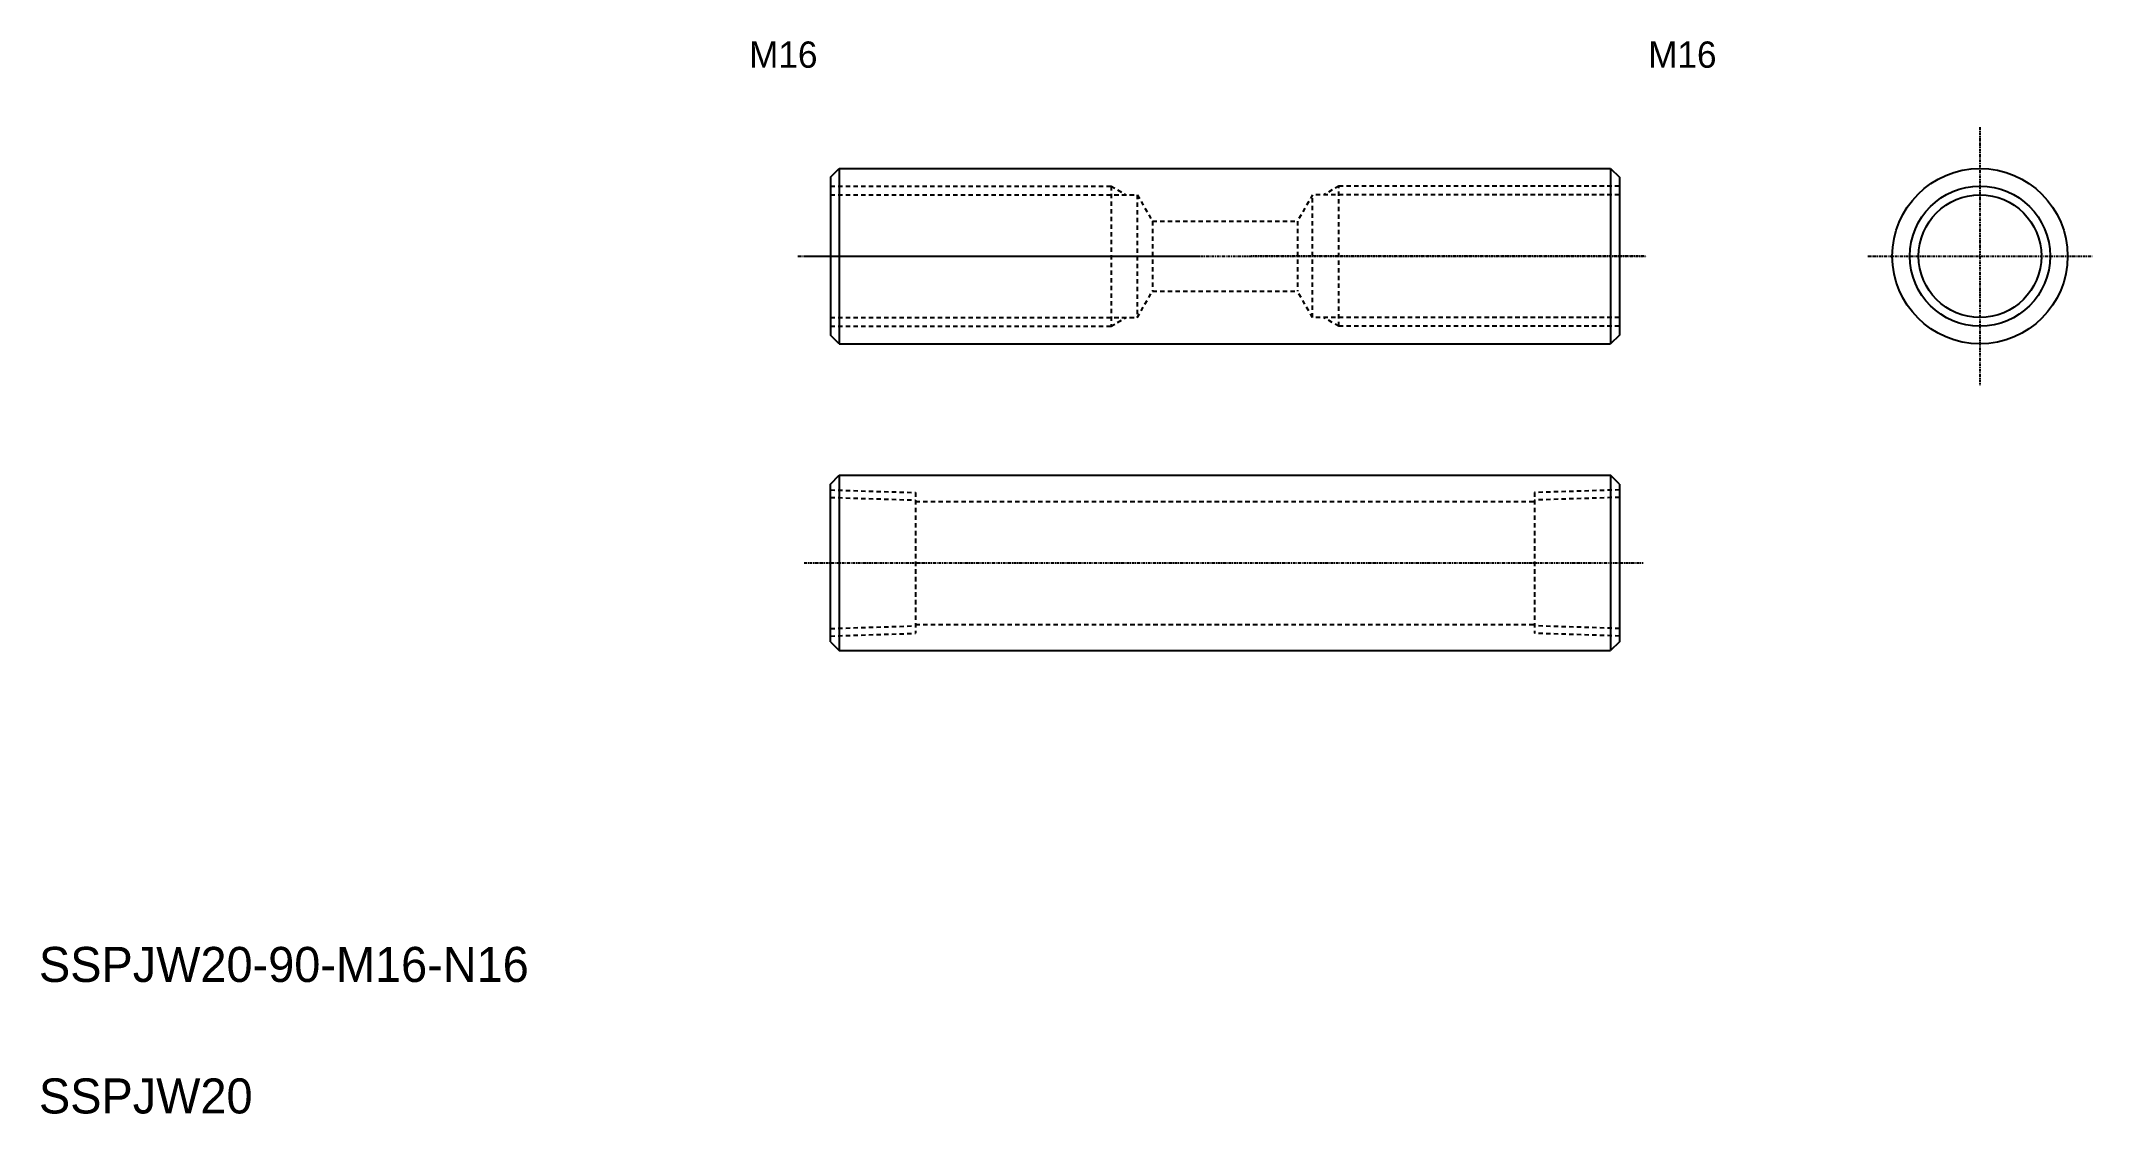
# Model space of a CAD drawing. Extents: x 170 to 404, y 104 to 227.
import ezdxf

# ---------------------------------------------------------------- set-up
doc = ezdxf.new("R2010")
doc.units = 0
doc.header["$LTSCALE"] = 0.25
doc.linetypes.add('CENTER', pattern=[2, 1.25, -0.25, 0.25, -0.25])
doc.linetypes.add('DASHED', pattern=[3.5, 2, -1.5])
doc.layers.get('0').update_dxf_attribs({"linetype": 'CONTINUOUS'})
doc.layers.add('CENTER', color=1, linetype='CENTER')

msp = doc.modelspace()

# ---------------------------------------------------------------- linework, layer by layer
for p, q in [((259.66, 211.09), (260.66, 212.09)), ((259.66, 211.09), (259.66, 193.09)), ((260.66, 212.09), (348.66, 212.09)), ((260.66, 212.09), (260.66, 192.09)), ((277.66, 212.09), (277.66, 212.09)), ((294.66, 212.09), (294.66, 212.09)), ((348.66, 212.09), (348.66, 192.09)), ((348.66, 212.09), (349.66, 211.09)), ((349.66, 211.09), (349.66, 193.09)), ((259.66, 210.09), (259.66, 194.09)), ((349.66, 210.09), (349.66, 194.09)), ((260.66, 192.09), (259.66, 193.09)), ((260.66, 192.09), (348.66, 192.09)), ((349.66, 193.09), (348.66, 192.09)), ((259.66, 176.09), (260.66, 177.09)), ((259.66, 158.09), (259.66, 176.09)), ((260.66, 177.09), (348.66, 177.09)), ((260.66, 177.09), (260.66, 157.09)), ((348.66, 177.09), (348.66, 157.09)), ((349.66, 176.09), (348.66, 177.09)), ((349.66, 176.09), (349.66, 158.09)), ((259.66, 158.09), (260.66, 157.09)), ((260.66, 157.09), (348.66, 157.09)), ((349.66, 158.09), (348.66, 157.09))]:
    msp.add_line(p, q)
at = {"color": 3, "linetype": 'DASHED'}
for p, q in [((259.66, 210.09), (291.66, 210.09)), ((259.66, 209.09), (294.66, 209.09)), ((291.66, 210.09), (293.39, 209.09)), ((291.66, 210.09), (291.66, 194.09)), ((294.66, 209.09), (294.66, 195.09)), ((294.66, 209.09), (296.39, 206.09)), ((314.66, 209.09), (312.93, 206.09)), ((349.66, 209.09), (314.66, 209.09)), ((314.66, 195.09), (314.66, 209.09)), ((317.66, 210.09), (315.93, 209.09)), ((349.66, 210.09), (317.66, 210.09)), ((317.66, 194.09), (317.66, 210.09)), ((296.39, 206.09), (312.93, 206.09)), ((296.39, 206.09), (296.39, 198.09)), ((312.93, 206.09), (312.93, 198.09)), ((294.66, 195.09), (296.39, 198.09)), ((296.39, 198.09), (312.93, 198.09)), ((314.66, 195.09), (312.93, 198.09)), ((259.66, 195.09), (294.66, 195.09)), ((291.66, 194.09), (293.39, 195.09)), ((349.66, 195.09), (314.66, 195.09)), ((317.66, 194.09), (315.93, 195.09)), ((259.66, 194.09), (291.66, 194.09)), ((349.66, 194.09), (317.66, 194.09)), ((259.66, 175.43), (269.36, 175.12)), ((259.66, 174.57), (269.36, 174.27)), ((269.36, 175.12), (269.36, 159.07)), ((269.36, 174.09), (339.96, 174.09)), ((349.66, 175.43), (339.96, 175.12)), ((339.96, 175.12), (339.96, 159.07)), ((349.66, 174.57), (339.96, 174.27)), ((259.66, 159.62), (269.36, 159.92)), ((269.36, 160.09), (339.96, 160.09)), ((349.66, 159.62), (339.96, 159.92)), ((259.66, 158.76), (269.36, 159.07)), ((349.66, 158.76), (339.96, 159.07))]:
    msp.add_line(p, q, dxfattribs=at)
for radius in [10, 7]:
    msp.add_circle((390.8, 202.09), radius)
at = {"color": 3}
msp.add_circle((390.8, 202.09), 8, dxfattribs=at)
at = {"layer": 'CENTER', "color": 1, "linetype": 'CENTER'}
for p, q in [((390.8, 216.8), (390.8, 187.39)), ((256.87, 202.09), (301.66, 202.09)), ((352.45, 202.09), (307.66, 202.09)), ((378.02, 202.09), (403.58, 202.09))]:
    msp.add_line(p, q, dxfattribs=at)
at = {"layer": 'CENTER', "linetype": 'CENTER'}
for p, q in [((255.95, 202.09), (352.73, 202.09)), ((256.66, 167.09), (352.36, 167.09))]:
    msp.add_line(p, q, dxfattribs=at)

# ---------------------------------------------------------------- texts
for s, height, p in [('M16', 3, (250.37, 223.58)), ('M16', 3, (352.94, 223.58)), ('SSPJW20-90-M16-N16', 4, (169.35, 119.3)), ('SSPJW20', 4, (169.35, 104.3))]:
    msp.add_text(s, height=height).set_placement(p)

doc.saveas('drawing.dxf')
